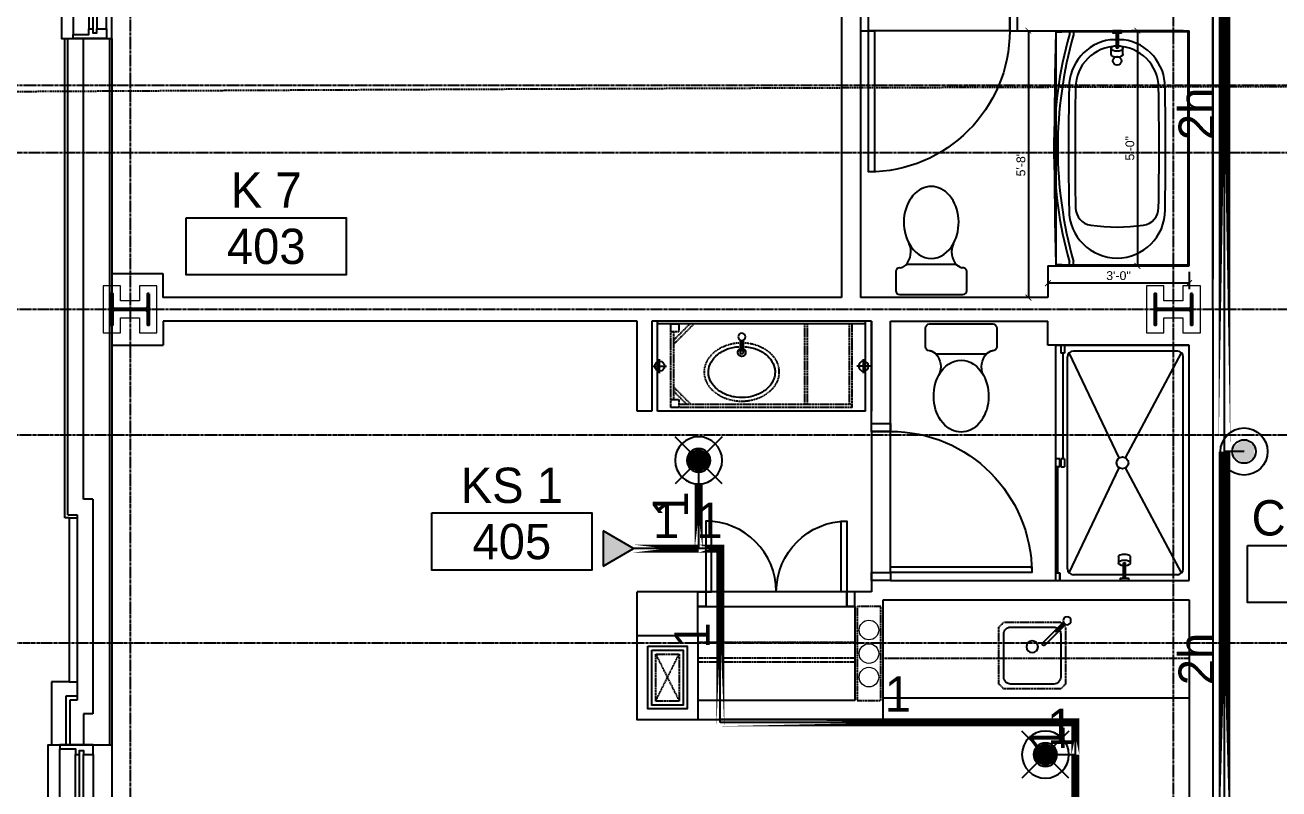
# Model space of a CAD drawing. Header units: inches. Extents: x -6955 to 13123, y -1334 to 3701.
# Drawn here: x 9520.3 to 9839.9, y 2010.3 to 2205 of the extents above; entities that cross this region are included whole.
import ezdxf
from ezdxf.enums import TextEntityAlignment as Align

# ---------------------------------------------------------------- set-up
doc = ezdxf.new("R2010")
doc.units = ezdxf.units.IN
doc.header["$MEASUREMENT"] = 0
for name, pattern in [('CENTER2', [1.125, 0.75, -0.125, 0.125, -0.125]), ('DASHDOT2', [0.5, 0.25, -0.125, 0, -0.125]), ('HIDDEN2', [0.1875, 0.125, -0.0625])]:
    doc.linetypes.add(name, pattern=pattern)
for name, color, linetype, lineweight in [('A-Detl-Hatch', 1, 'Continuous', 18), ('A-Detl-Wide', 2, 'Continuous', 35), ('S-Detl-Hatch', 1, 'Continuous', 18)]:
    doc.layers.add(name, color=color, linetype=linetype, lineweight=lineweight)
for name, color, linetype in [('A-Door', 7, 'Continuous'), ('A-Door-Head', 8, 'Continuous'), ('A-Flor-Case', 6, 'Continuous'), ('A-Flor-Case-Hidden', 8, 'HIDDEN2'), ('A-Flor-Outline', 4, 'Continuous'), ('A-Flor-Ovhd', 1, 'HIDDEN2'), ('A-Flor-Pfix', 7, 'Continuous'), ('A-Flor-Soffit', 6, 'HIDDEN2'), ('A-Flor-Spcl', 5, 'Continuous'), ('A-Flor-Wall Mtd Fixture', 7, 'Continuous'), ('A-Glaz', 7, 'Continuous'), ('A-Glaz-Sill', 8, 'Continuous'), ('A-Grid(SmallScale)', 11, 'CENTER2'), ('A-HVAC', 6, 'HIDDEN2'), ('A-Tag-Rm(Scale)', 7, 'Continuous'), ('A-Wall-Full', 7, 'Continuous'), ('A-Wall-Hatch', 15, 'Continuous'), ('headdn', 7, 'Continuous'), ('PIPEBL', 4, 'Continuous'), ('pipemn', 6, 'Continuous'), ('PIPESPC', 7, 'Continuous'), ('TIDYPIPE', 7, 'Continuous')]:
    doc.layers.add(name, color=color, linetype=linetype)
doc.layers.add('G-Anno-Nplt', color=140, linetype='Continuous', lineweight=18, plot=False)
doc.layers.add('Zoning Envelope', color=7, linetype='DASHDOT2', true_color=0xaa0061)
doc.styles.add('G1DIM', font='arial.ttf')
doc.styles.add('PIPE', font='PIPE.SHX')
doc.dimstyles.new('Aec-Arch-I-96', dxfattribs={"dimscale": 96, "dimtxt": 0.09375, "dimasz": 0.0625, "dimexe": 0.0625, "dimexo": 0.0625, "dimgap": 0.03125, "dimtad": 1, "dimdec": 3, "dimzin": 3, "dimdsep": 46, "dimlunit": 4, "dimtxsty": 'G1DIM', "dimblk": 'ARCHTICK', "dimcen": 0.09375, "dimclrt": 2, "dimazin": 2, "dimtfac": 0.75, "dimtdec": 3, "dimtix": 1, "dimtmove": 2, "dimatfit": 2, "dimldrblk": 'OPEN90', "dimfxl": 0.0625, "dimtolj": 1, "dimtzin": 0, "dimarcsym": 0})

# ---------------------------------------------------------------- blocks, each defined once
blk = doc.blocks.new('EXTERIOR WINDOW 3')
at = {"layer": 'A-Glaz'}
for p, q in [((5693, -8445.75), (5693, -8419.25)), ((5694, -8445.75), (5694, -8419.25)), ((5695, -8474.25), (5695, -8419.25)), ((5693, -8474.25), (5693, -8447.75)), ((5694, -8474.25), (5694, -8447.75))]:
    blk.add_line(p, q, dxfattribs=at)
for points in [[(5693, -8419.25), (5690.5, -8419.25), (5690.5, -8416.75), (5699, -8416.75), (5699, -8417.75), (5695, -8417.75), (5695, -8419.25), (5694, -8419.25), (5694, -8418.25), (5693, -8418.25), (5693, -8419.25)], [(5693, -8474.25), (5690.5, -8474.25), (5690.5, -8476.75), (5699, -8476.75), (5699, -8475.75), (5695, -8475.75), (5695, -8474.25), (5694, -8474.25), (5694, -8475.25), (5693, -8475.25), (5693, -8474.25)]]:
    blk.add_lwpolyline(points, dxfattribs=at)
blk.add_lwpolyline([(5690.5, -8445.75), (5690.5, -8447.75), (5695, -8447.75), (5695, -8445.75)], close=True, dxfattribs=at)
at = {"layer": 'A-Glaz-Sill'}
for p, q in [((5689.12, -8416.75), (5689.12, -8476.75)), ((5690.5, -8419.25), (5690.5, -8474.25)), ((5699, -8475.75), (5699, -8417.75))]:
    blk.add_line(p, q, dxfattribs=at)
blk.add_lwpolyline([(5699, -8476.75), (5702, -8476.75), (5702, -8416.75), (5699, -8416.75)], dxfattribs=at)
blk = doc.blocks.new('EXTERIOR WINDOW')
at = {"layer": 'A-Glaz'}
for p, q in [((3829.83, -10349.67), (3856.33, -10349.67)), ((3858.33, -10349.67), (3884.83, -10349.67)), ((3829.83, -10350.67), (3856.33, -10350.67)), ((3829.83, -10351.67), (3884.83, -10351.67)), ((3858.33, -10350.67), (3884.83, -10350.67))]:
    blk.add_line(p, q, dxfattribs=at)
for points in [[(3829.83, -10349.67), (3829.83, -10347.17), (3827.33, -10347.17), (3827.33, -10355.67), (3828.33, -10355.67), (3828.33, -10351.67), (3829.83, -10351.67), (3829.83, -10350.67), (3828.83, -10350.67), (3828.83, -10349.67), (3829.83, -10349.67)], [(3884.83, -10349.67), (3884.83, -10347.17), (3887.33, -10347.17), (3887.33, -10355.67), (3886.33, -10355.67), (3886.33, -10351.67), (3884.83, -10351.67), (3884.83, -10350.67), (3885.83, -10350.67), (3885.83, -10349.67), (3884.83, -10349.67)]]:
    blk.add_lwpolyline(points, dxfattribs=at)
blk.add_lwpolyline([(3858.33, -10347.17), (3856.33, -10347.17), (3856.33, -10351.67), (3858.33, -10351.67)], close=True, dxfattribs=at)
at = {"layer": 'A-Glaz-Sill'}
for p, q in [((3887.33, -10342.42), (3827.33, -10342.42)), ((3884.83, -10347.17), (3829.83, -10347.17)), ((3828.33, -10355.67), (3886.33, -10355.67))]:
    blk.add_line(p, q, dxfattribs=at)
blk.add_lwpolyline([(3827.33, -10355.67), (3827.33, -10358.67), (3887.33, -10358.67), (3887.33, -10355.67)], dxfattribs=at)
blk = doc.blocks.new('4TH FLOOR CORE & SHELL')
at = {"layer": 'A-Wall-Full'}
for p, q in [((2319.87, -14478.88), (2319.87, -14356.75)), ((2319.87, -14356.75), (2331.87, -14356.75)), ((2331.87, -14356.75), (2331.87, -14536.75)), ((2321, -14478.88), (2319.87, -14478.88)), ((2321, -14478.88), (2321, -14520.75)), ((2316.5, -14520.75), (2316.5, -14536.75)), ((2321, -14520.75), (2316.5, -14520.75)), ((2316.5, -14536.75), (2331.87, -14536.75))]:
    blk.add_line(p, q, dxfattribs=at)
at = {"layer": 'A-Wall-Hatch'}
for p, q in [((2320.62, -14478.12), (2320.62, -14356.75)), ((2324.62, -14474.12), (2324.62, -14356.75)), ((2331.25, -14356.75), (2331.25, -14536.75)), ((2327, -14474.12), (2324.62, -14474.12)), ((2327, -14474.12), (2327, -14528.88)), ((2320.62, -14478.12), (2323, -14478.12)), ((2321, -14478.88), (2323, -14478.88)), ((2323, -14478.12), (2323, -14478.88)), ((2323, -14478.88), (2323, -14525.38)), ((2321, -14520.75), (2323.02, -14520.75)), ((2320.12, -14524.38), (2320.12, -14536.75)), ((2323, -14524.38), (2320.12, -14524.38)), ((2321.12, -14525.38), (2321.12, -14536.75)), ((2323, -14525.38), (2321.12, -14525.38)), ((2324.62, -14528.88), (2324.62, -14536.75)), ((2327, -14528.88), (2324.62, -14528.88))]:
    blk.add_line(p, q, dxfattribs=at)
at = {"rotation": 180}
blk.add_blockref('EXTERIOR WINDOW 3', (8021, -22773.5), dxfattribs=at)
at = {"xscale": -1, "rotation": 270}
blk.add_blockref('EXTERIOR WINDOW', (12674.3, -18424.08), dxfattribs=at)
blk = doc.blocks.new('*U18')
at = {"layer": 'A-Detl-Hatch'}
h = blk.add_hatch(dxfattribs=at)
h.set_pattern_fill('ANSI32', color=256, scale=6, style=0)
h.set_pattern_definition([(45, (0, -4.865), (-1.591, 1.591), []), (45, (1.0607, -4.865), (-1.591, 1.591), [])])
edge = h.paths.add_edge_path()
edge.add_line((3.98, -9.73), (3.98, -9.295))
edge.add_line((3.98, -9.295), (0.645, -9.295))
edge.add_arc((0.645, -8.795), 0.5, 180, 270, ccw=False)
edge.add_line((0.145, -8.795), (0.145, -0.935))
edge.add_arc((0.645, -0.935), 0.5, 90, 180, ccw=False)
edge.add_line((0.645, -0.435), (3.98, -0.435))
edge.add_line((3.98, -0.435), (3.98, 0))
edge.add_line((3.98, 0), (-3.98, 0))
edge.add_line((-3.98, 0), (-3.98, -0.435))
edge.add_line((-3.98, -0.435), (-0.645, -0.435))
edge.add_arc((-0.645, -0.935), 0.5, 0, 90, ccw=False)
edge.add_line((-0.145, -0.935), (-0.145, -8.795))
edge.add_arc((-0.645, -8.795), 0.5, -90, 0, ccw=False)
edge.add_line((-0.645, -9.295), (-3.98, -9.295))
edge.add_line((-3.98, -9.295), (-3.98, -9.73))
edge.add_line((-3.98, -9.73), (3.98, -9.73))
at = {"color": 0, "linetype": 'ByBlock'}
blk.add_lwpolyline([(3.98, -9.73), (3.98, -9.295), (0.645, -9.295, -0.4142136), (0.145, -8.795), (0.145, -0.935, -0.4142136), (0.645, -0.435), (3.98, -0.435), (3.98, 0), (-3.98, 0), (-3.98, -0.435), (-0.645, -0.435, -0.4142136), (-0.145, -0.935), (-0.145, -8.795, -0.4142136), (-0.645, -9.295), (-3.98, -9.295), (-3.98, -9.73)], format="xyb", close=True, dxfattribs=at)
blk = doc.blocks.new('W10X33')
at = {"layer": 'S-Detl-Hatch'}
blk.add_lwpolyline([(13773.78, -7310.28), (13773.78, -7305.84), (13769.95, -7305.84), (13769.95, -7300.98), (13773.78, -7300.98), (13773.78, -7296.55), (13761.82, -7296.55), (13761.82, -7300.98), (13765.66, -7300.98), (13765.66, -7305.84), (13761.82, -7305.84), (13761.82, -7310.28)], close=True, dxfattribs=at)
at = {"layer": 'A-Detl-Wide'}
blk.add_blockref('*U18', (13767.8, -7298.55), dxfattribs=at)
blk = doc.blocks.new('shower head')
for p, q in [((0.5, 0.25), (4.48, 0.25)), ((6.04, 1.5), (4.5, 1.5)), ((0.5, -0.25), (4.48, -0.25)), ((6.02, -1.5), (4.49, -1.5))]:
    blk.add_line(p, q)
blk.add_lwpolyline([(0, -1.12), (0.5, -1.12), (0.5, 1.12), (0, 1.12)], close=True)
at = {"extrusion": (0, 0, -1)}
for centre, start_param, end_param in [((4.5, 0), 4.878708, 10.826996), ((6.02, 0), 6.265998, 9.430839)]:
    blk.add_ellipse(centre, major_axis=(0, 1.5), ratio=0.483735, start_param=start_param, end_param=end_param, dxfattribs=at)
blk.add_open_spline([(4.48, 0.25), (4.49, 0.2), (4.49, 0.16), (4.49, 0.11), (4.5, 0.04), (4.5, -0.04), (4.49, -0.11), (4.49, -0.16), (4.49, -0.21), (4.48, -0.25)], degree=3, knots=[7.6339989, 7.6339989, 7.6339989, 7.6339989, 7.7552894, 7.7552894, 7.7552894, 7.9540134, 7.9540134, 7.9540134, 8.074038, 8.074038, 8.074038, 8.074038])
blk = doc.blocks.new('shower curtain rod')
for p, q in [((-59.75, 0), (-60, 0)), ((-59.75, -2.5), (-59.75, 0)), ((-0.25, 0), (0, 0)), ((-0.25, -2.5), (-0.25, 0)), ((-59.75, -2.5), (-60, -2.5)), ((-59.75, -0.75), (-58.86, -0.75)), ((-59.75, -1.75), (-59, -1.75)), ((-0.25, -0.75), (-1.14, -0.75)), ((-0.25, -1.75), (-1, -1.75)), ((-0.25, -2.5), (0, -2.5))]:
    blk.add_line(p, q)
for centre, radius, start, end in [((-30, 101.37), 107.12, 254.2934, 285.7066), ((-30, 101.34), 106.09, 254.2167, 285.7833)]:
    blk.add_arc(centre, radius, start, end)
blk = doc.blocks.new('tub plan')
for p, q in [((0.12, -32.25), (0.12, -0.31)), ((59.44, -0.12), (0.31, -0.12)), ((59.63, -32.25), (59.63, -0.31)), ((2.25, -16.5), (2.25, -20)), ((-0.07, -33.87), (59.81, -33.87)), ((0.19, -33.86), (0.19, -32.36)), ((59.56, -33.86), (59.56, -32.36))]:
    blk.add_line(p, q)
blk.add_circle((7.62, -18.25), 1.09)
for centre, radius, start, end in [((0.31, -0.31), 0.188, 90, 180), ((59.44, -0.31), 0.188, 0, 90), ((14.37, -18.25), 12.25, 90, 171.7868), ((30, -982.48), 976.6, 89.08325, 90.91675), ((45.62, -18.25), 12.25, 270, 90), ((14.5, -18.25), 10.59, 90, 180), ((29.77, -940.73), 933.2, 89.06218, 90.93782), ((45.05, -12.16), 4.5, 8.0478, 90), ((1.97, -18.25), 48, 351.9522, 8.0478), ((14.5, -18.25), 10.59, 180, 270), ((14.37, -18.25), 12.25, 188.2132, 270), ((45.05, -24.34), 4.5, 270, 351.9522), ((30, 945.98), 976.6, 269.08325, 270.91675), ((29.77, 904.23), 933.2, 269.06218, 270.93782), ((0.25, -32.25), 0.13, 180, 241.143), ((0.25, -33.69), 0.13, 246.6399, 270), ((29.87, 1136.13), 1170.38, 268.54955, 271.45045), ((59.5, -32.25), 0.13, 298.857, 0), ((59.81, -33.81), 0.06, 270, 0)]:
    blk.add_arc(centre, radius, start, end)
at = {"layer": 'A-Flor-Pfix'}
blk.add_blockref('shower head', (-0.07, -18.25), dxfattribs=at)
at = {"layer": 'A-Flor-Spcl'}
blk.add_blockref('shower curtain rod', (59.87, -28.62), dxfattribs=at)
blk = doc.blocks.new('Toiliet American Std Cadet Pro')
for p, q in [((0, 8.06), (0, -8.06)), ((5.84, 9.06), (1, 9.06)), ((6.84, 7.9), (6.84, 8.06)), ((7.53, 6.52), (7, 7.36)), ((7.69, -5.98), (7.69, 5.98)), ((1, -9.06), (5.84, -9.06)), ((6.84, -8.06), (6.84, -7.9)), ((7, -7.36), (7.53, -6.52))]:
    blk.add_line(p, q)
for centre, radius, start, end in [((1, 8.06), 1, 90, 180), ((5.84, 8.06), 1, 0, 90), ((7.84, 7.9), 1, 180, 212.4157), ((6.69, 5.98), 1, 0, 32.4157), ((10.89, 10.1), 4.91, 226.8784, 295.5831), ((10.89, -10.1), 4.91, 64.417, 133.1217), ((6.69, -5.98), 1, 327.5844, 0), ((1, -8.06), 1, 180, 270), ((5.84, -8.06), 1, 270, 0), ((7.84, -7.9), 1, 147.5844, 180)]:
    blk.add_arc(centre, radius, start, end)
for start_param, end_param in [(4.086017, 8.480354), (2.197169, 4.086017)]:
    blk.add_ellipse((18.39, 0), major_axis=(9.17, 0), ratio=0.762999, start_param=start_param, end_param=end_param)
blk = doc.blocks.new('sink1915rear')
for p, q in [((-0.37, -1.9), (-0.37, -5.29)), ((-0.12, -1.97), (-0.12, -4.54)), ((0.13, -1.97), (0.13, -4.54)), ((0.38, -1.9), (0.38, -5.29)), ((0.38, -5.29), (-0.37, -5.29)), ((0.13, -4.54), (-0.12, -4.54))]:
    blk.add_line(p, q)
blk.add_circle((0, -1.04), 0.938)
for start, end in [(112.0243, 67.9757), (138.5829, 221.4171), (264.1135, 275.8865), (318.587, 41.413)]:
    blk.add_arc((0, -5.04), 1, start, end)
blk.add_open_spline([(-0.75, -3.54), (-1.37, -3.58), (-1.99, -3.68), (-3.59, -4.07), (-4.53, -4.46), (-6.15, -5.47), (-6.84, -6.09), (-7.86, -7.44), (-8.21, -8.17), (-8.46, -9.28), (-8.5, -9.65), (-8.5, -10.01), (-8.5, -10.59), (-8.4, -11.17), (-7.93, -12.47), (-7.49, -13.18), (-6.28, -14.46), (-5.51, -15.02), (-3.75, -15.9), (-2.76, -16.21), (-0.69, -16.54), (0.38, -16.56), (2.47, -16.29), (3.47, -16), (5.27, -15.17), (6.07, -14.63), (7.34, -13.38), (7.81, -12.68), (8.41, -11.21), (8.54, -10.45), (8.44, -8.94), (8.22, -8.19), (7.42, -6.76), (6.85, -6.1), (5.41, -4.95), (4.55, -4.47), (2.7, -3.81), (1.74, -3.61), (0.75, -3.54)], degree=3, knots=[4.798605, 4.798605, 4.798605, 4.798605, 5.014176, 5.014176, 5.378501, 5.378501, 5.742827, 5.742827, 6.107152, 6.107152, 6.283185, 6.283185, 6.283185, 6.561131, 6.561131, 6.925457, 6.925457, 7.289782, 7.289782, 7.654107, 7.654107, 8.018433, 8.018433, 8.382758, 8.382758, 8.747084, 8.747084, 9.111409, 9.111409, 9.475734, 9.475734, 9.84006, 9.84006, 10.204385, 10.204385, 10.56871, 10.56871, 10.909356, 10.909356, 10.909356, 10.909356])
at = {"layer": 'A-Flor-Case-Hidden', "linetype": 'HIDDEN2', "ltscale": 0.25}
blk.add_ellipse((0, -10.01), major_axis=(-9.5, 0), ratio=0.789474, start_param=4.791408, end_param=10.916548, dxfattribs=at)
blk = doc.blocks.new('wall sconce')
for p, q in [((0, 0), (3.75, 0)), ((2, -1.75), (2, 1.75))]:
    blk.add_line(p, q)
blk.add_circle((2, 0), 1.25)
blk = doc.blocks.new('41in Std Vanity')
at = {"layer": 'A-Flor-Case'}
for p, q in [((23, 54.5), (0, 54.5)), ((0.75, 1.5), (0.75, 54.5)), ((23, 1.5), (23, 54.5)), ((23, 1.5), (0, 1.5))]:
    blk.add_line(p, q, dxfattribs=at)
at = {"layer": 'A-Flor-Case-Hidden'}
for p, q in [((22, 51.12), (0.75, 51.12)), ((4.83, 50.38), (0.75, 46.3)), ((5.89, 50.38), (0.75, 45.24)), ((20, 50.38), (2.75, 50.38)), ((16.86, 50.38), (21.25, 45.99)), ((17.92, 50.38), (21.25, 47.05)), ((21.25, 4.88), (21.25, 49.12)), ((22, 4.88), (22, 51.12)), ((21.25, 17), (0.75, 17)), ((21.25, 16.25), (0.75, 16.25)), ((21.25, 5.62), (0.75, 5.62)), ((22, 4.88), (0.75, 4.88))]:
    blk.add_line(p, q, dxfattribs=at)
for points in [[(0.75, 49.12), (2.75, 49.12), (2.75, 51.12), (0.75, 51.12)], [(20, 49.12), (22, 49.12), (22, 51.12), (20, 51.12)]]:
    blk.add_lwpolyline(points, close=True, dxfattribs=at)
at = {"layer": 'A-Wall-Full'}
for p, q in [((0, 0), (0, 56)), ((0, 56), (23, 56)), ((23, 0), (0, 0))]:
    blk.add_line(p, q, dxfattribs=at)
at = {"layer": 'A-Flor-Pfix', "rotation": 90}
blk.add_blockref('sink1915rear', (2.99, 33.06), dxfattribs=at)
at = {"layer": 'A-Flor-Wall Mtd Fixture', "xscale": -1, "rotation": 90}
blk.add_blockref('wall sconce', (11.5, 56), dxfattribs=at)
at = {"layer": 'A-Flor-Wall Mtd Fixture', "rotation": 90}
blk.add_blockref('wall sconce', (11.5, 0), dxfattribs=at)
blk = doc.blocks.new('36in door')
blk.add_lwpolyline([(-1.5, -36), (0, -36), (0, 0), (-1.5, 0)], close=True)
blk.add_arc((0, 0), 36, 180, 270)
blk = doc.blocks.new('_ArchTick')
at = {"color": 0, "linetype": 'ByBlock', "const_width": 0.15}
blk.add_lwpolyline([(-0.5, -0.5), (0.5, 0.5)], dxfattribs=at)
blk = doc.blocks.new('*D111')
at = {"layer": 'Defpoints', "color": 0, "transparency": 16777216}
for p in [(4.88, 128.67), (60.88, 129.13), (60.88, 129.13)]:
    blk.add_point(p, dxfattribs=at)
at = {"layer": 'G-Anno-Nplt', "color": 0, "lineweight": -2, "transparency": 16777216}
for p, q in [((4.88, 130.17), (4.88, 130.63)), ((4.88, 129.13), (60.88, 129.13))]:
    blk.add_line(p, q, dxfattribs=at)
at = {"layer": 'G-Anno-Nplt', "color": 0, "lineweight": -2, "transparency": 16777216, "xscale": 1.5, "yscale": 1.5, "zscale": 1.5, "rotation": 180}
blk.add_blockref('_ArchTick', (4.88, 129.13), dxfattribs=at)
at = {"layer": 'G-Anno-Nplt', "color": 0, "lineweight": -2, "transparency": 16777216, "xscale": 1.5, "yscale": 1.5, "zscale": 1.5}
blk.add_blockref('_ArchTick', (60.88, 129.13), dxfattribs=at)
at = {"layer": 'G-Anno-Nplt', "transparency": 16777216, "insert": (32.88, 131.03), "char_height": 2.25, "attachment_point": 5, "style": 'G1DIM'}
blk.add_mtext('\\A1;4\'-8"', dxfattribs=at)
blk = doc.blocks.new('_Open90')
at = {"color": 0, "linetype": 'ByBlock', "lineweight": -2}
for p, q in [((0, 0), (-1, 0)), ((-0.5, 0.5), (0, 0)), ((0, 0), (-0.5, -0.5))]:
    blk.add_line(p, q, dxfattribs=at)
blk = doc.blocks.new('*D112')
at = {"layer": 'Defpoints', "color": 0, "transparency": 16777216}
for p in [(0, 112.88), (0, 72.88), (10.78, 72.88)]:
    blk.add_point(p, dxfattribs=at)
at = {"layer": 'G-Anno-Nplt', "color": 0, "lineweight": -2, "transparency": 16777216}
for p, q in [((1.5, 112.88), (12.28, 112.88)), ((10.78, 112.88), (10.78, 72.88)), ((1.5, 72.88), (12.28, 72.88))]:
    blk.add_line(p, q, dxfattribs=at)
at = {"layer": 'G-Anno-Nplt', "color": 0, "lineweight": -2, "transparency": 16777216, "xscale": 1.5, "yscale": 1.5, "zscale": 1.5}
for p, rotation in [((10.78, 112.88), 90), ((10.78, 72.88), 270)]:
    blk.add_blockref('_ArchTick', p, dxfattribs=dict(at, rotation=rotation))
at = {"layer": 'G-Anno-Nplt', "transparency": 16777216, "insert": (8.88, 92.88), "char_height": 2.25, "attachment_point": 5, "rotation": 90, "style": 'G1DIM'}
blk.add_mtext('\\A1;3\'-4"', dxfattribs=at)
blk = doc.blocks.new('*D113')
at = {"layer": 'Defpoints', "color": 0, "transparency": 16777216}
for p in [(47.64, 68), (47.64, 0), (47.64, 0)]:
    blk.add_point(p, dxfattribs=at)
at = {"layer": 'G-Anno-Nplt', "color": 0, "lineweight": -2, "transparency": 16777216}
blk.add_line((47.64, 68), (47.64, 0), dxfattribs=at)
at = {"layer": 'G-Anno-Nplt', "color": 0, "lineweight": -2, "transparency": 16777216, "xscale": 1.5, "yscale": 1.5, "zscale": 1.5}
for p, rotation in [((47.64, 68), 90), ((47.64, 0), 270)]:
    blk.add_blockref('_ArchTick', p, dxfattribs=dict(at, rotation=rotation))
at = {"layer": 'G-Anno-Nplt', "transparency": 16777216, "insert": (45.74, 34), "char_height": 2.25, "attachment_point": 5, "rotation": 90, "style": 'G1DIM'}
blk.add_mtext('\\A1;5\'-8"', dxfattribs=at)
blk = doc.blocks.new('*D114')
at = {"layer": 'Defpoints', "color": 0, "transparency": 16777216}
for p in [(52.62, 7.98), (88.62, 8.06), (52.62, 3.66)]:
    blk.add_point(p, dxfattribs=at)
at = {"layer": 'G-Anno-Nplt', "color": 0, "lineweight": -2, "transparency": 16777216}
for p, q in [((52.62, 6.48), (52.62, 2.16)), ((88.62, 6.56), (88.62, 2.16)), ((88.62, 3.66), (52.62, 3.66))]:
    blk.add_line(p, q, dxfattribs=at)
at = {"layer": 'G-Anno-Nplt', "color": 0, "lineweight": -2, "transparency": 16777216, "xscale": 1.5, "yscale": 1.5, "zscale": 1.5, "rotation": 180}
blk.add_blockref('_ArchTick', (52.62, 3.66), dxfattribs=at)
at = {"layer": 'G-Anno-Nplt', "color": 0, "lineweight": -2, "transparency": 16777216, "xscale": 1.5, "yscale": 1.5, "zscale": 1.5}
blk.add_blockref('_ArchTick', (88.62, 3.66), dxfattribs=at)
at = {"layer": 'G-Anno-Nplt', "transparency": 16777216, "insert": (70.62, 5.56), "char_height": 2.25, "attachment_point": 5, "style": 'G1DIM'}
blk.add_mtext('\\A1;3\'-0"', dxfattribs=at)
blk = doc.blocks.new('*D115')
at = {"layer": 'Defpoints', "color": 0, "transparency": 16777216}
for p in [(88.62, 68), (75.42, 8.06), (88.62, 8.06)]:
    blk.add_point(p, dxfattribs=at)
at = {"layer": 'G-Anno-Nplt', "color": 0, "lineweight": -2, "transparency": 16777216}
for p, q in [((87.12, 68), (73.92, 68)), ((75.42, 68), (75.42, 8.06)), ((87.12, 8.06), (73.92, 8.06))]:
    blk.add_line(p, q, dxfattribs=at)
at = {"layer": 'G-Anno-Nplt', "color": 0, "lineweight": -2, "transparency": 16777216, "xscale": 1.5, "yscale": 1.5, "zscale": 1.5}
for p, rotation in [((75.42, 68), 90), ((75.42, 8.06), 270)]:
    blk.add_blockref('_ArchTick', p, dxfattribs=dict(at, rotation=rotation))
at = {"layer": 'G-Anno-Nplt', "transparency": 16777216, "insert": (73.52, 38.03), "char_height": 2.25, "attachment_point": 5, "rotation": 90, "style": 'G1DIM'}
blk.add_mtext('\\A1;5\'-0"', dxfattribs=at)
blk = doc.blocks.new('Rm Tag')
blk.add_lwpolyline([(-0.2124, 0.0759), (0.2124, 0.0759), (0.2124, -0.0759), (-0.2124, -0.0759)], close=True)
for p in [(0, 0.2858), (0, 0.1493), (0, 0)]:
    blk.add_attdef('XXX', text='', height=0.0938).set_placement(p, align=Align.MIDDLE_CENTER)
blk = doc.blocks.new('shower door')
at = {"layer": 'A-Flor-Case'}
for p, q in [((-31, -1), (-31, 0)), ((-29, 0), (-31, 0)), ((-29, -1), (-29, 0)), ((0, 0), (-2, 0)), ((-2, 0), (-2, -1)), ((-59.99, -1.26), (-57.99, -1.26)), ((-59.99, -2.26), (-57.99, -2.26)), ((-57.99, -2.26), (-57.99, -1.26)), ((-57.99, -1.76), (-31, -1.76)), ((-29, -1), (-31, -1)), ((-31, -1.26), (-29, -1.26)), ((-31, -2.26), (-31, -1.26)), ((-31, -2.26), (-29, -2.26)), ((-2, -0.5), (-29, -0.5)), ((-29, -1.26), (-29, -2.26)), ((0, -1), (-2, -1)), ((-2, -1), (0, -1))]:
    blk.add_line(p, q, dxfattribs=at)
blk = doc.blocks.new('30x34 shower')
at = {"layer": 'A-Flor-Pfix'}
for p, q in [((0, -34), (0, 0)), ((60, 0), (0, 0)), ((60, -34), (60, 0)), ((1.5, -3), (1.5, -29.5)), ((28.75, -16.18), (1.94, -1.94)), ((57, -1.5), (3, -1.5)), ((58.06, -1.94), (31.25, -16.18)), ((58.5, -3), (58.5, -29.5)), ((28.75, -17.82), (1.94, -30.56)), ((58.06, -30.56), (31.25, -17.82)), ((57, -31), (3, -31)), ((60, -34), (0, -34))]:
    blk.add_line(p, q, dxfattribs=at)
blk.add_circle((30, -17), 1.5, dxfattribs=at)
for centre, start, end in [((3, -3), 90, 180), ((57, -3), 0, 90), ((3, -29.5), 180, 270), ((57, -29.5), 270, 0)]:
    blk.add_arc(centre, 1.5, start, end, dxfattribs=at)
at = {"xscale": -1, "rotation": 179.9999999999999}
blk.add_blockref('shower door', (60, -34), dxfattribs=at)
at = {"layer": 'A-Flor-Pfix', "rotation": 180.0000000001253}
blk.add_blockref('shower head', (60, -16.5), dxfattribs=at)
blk = doc.blocks.new('Plumbing Chase')
at = {"layer": 'A-Flor-Outline', "linetype": 'HIDDEN2', "ltscale": 0.5}
blk.add_lwpolyline([(0.625, 0), (6.625, 0), (6.625, 24), (0.625, 24)], close=True, dxfattribs=at)
at = {"layer": 'G-Anno-Nplt'}
for centre in [(3.625, 18), (3.625, 12), (3.625, 6)]:
    blk.add_circle(centre, 2.5, dxfattribs=at)
blk = doc.blocks.new('18in door')
blk.add_lwpolyline([(0, 0), (1.5, 0), (1.5, 18), (0, 18)], close=True)
blk.add_arc((0, 0), 18, 0, 90)
blk = doc.blocks.new('Single 12x6 HVAC Shaft')
at = {"layer": 'A-Flor-Outline'}
blk.add_lwpolyline([(3.75, 17.75), (11.75, 17.75), (11.75, 3.75), (3.75, 3.75)], close=True, dxfattribs=at)
at = {"layer": 'A-HVAC'}
for p, q in [((4.75, 16.75), (10.75, 4.75)), ((4.75, 4.75), (10.75, 16.75))]:
    blk.add_line(p, q, dxfattribs=at)
blk.add_lwpolyline([(4.75, 16.75), (10.75, 16.75), (10.75, 4.75), (4.75, 4.75)], close=True, dxfattribs=at)
at = {"layer": 'A-Wall-Full'}
for points in [[(0, 21.5), (15.5, 21.5), (15.5, 0), (0, 0)], [(2.75, 18.75), (12.75, 18.75), (12.75, 2.75), (2.75, 2.75)]]:
    blk.add_lwpolyline(points, close=True, dxfattribs=at)
blk = doc.blocks.new('kitchen faucet')
for p, q in [((0.93, 0.38), (8.38, 0.38)), ((1, 0.12), (4, 0.12)), ((4, -0.12), (4, 0.12)), ((0.93, -0.38), (8.38, -0.38)), ((1, -0.12), (4, -0.12))]:
    blk.add_line(p, q)
blk.add_circle((0, 0), 1)
blk.add_arc((8.38, 0), 0.375, 270, 90)
blk = doc.blocks.new('kitchen sink')
blk.add_lwpolyline([(-14.94, -6.97, 0.143329), (-14, -7.25), (-3, -7.25, 0.414214), (-1.25, -5.5), (-1.25, 5.5, 0.414214), (-3, 7.25), (-14, 7.25, 0.414214), (-15.75, 5.5), (-15.75, -5.5, 0.143329), (-15.47, -6.44, 0.143329)], format="xyb")
blk.add_circle((-10.75, 0), 1.5)
at = {"layer": 'A-Flor-Case-Hidden'}
for p, q in [((-15.75, 8.5), (-17, 7.25)), ((-1.25, 8.5), (0, 7.25)), ((-16.64, -7.61), (-17, -7.25)), ((-15.75, -8.5), (-16.11, -8.14)), ((-1.25, -8.5), (0, -7.25))]:
    blk.add_line(p, q, dxfattribs=at)
for points in [[(-17, 7.25), (-17, -7.25)], [(-1.25, 8.5), (-15.75, 8.5)], [(0, -7.25), (0, 7.25)], [(-15.75, -8.5), (-1.25, -8.5)]]:
    blk.add_lwpolyline(points, dxfattribs=at)
at = {"rotation": 45.00000000000001}
blk.add_blockref('kitchen faucet', (-17.38, -8.88), dxfattribs=at)
blk = doc.blocks.new('side2')
for p, q in [((0, 0), (7.79, 4.5)), ((7.79, 4.5), (7.79, -4.5)), ((7.79, -4.5), (0, 0))]:
    blk.add_line(p, q)
blk.add_solid([(7.79, -4.5), (0, 0), (7.79, 4.5)])
blk = doc.blocks.new('dpend2')
for p, q in [((-6, -6), (6, 6)), ((6, -6), (-6, 6))]:
    blk.add_line(p, q)
for radius in [6, 3]:
    blk.add_circle((0, 0), radius)
for points in [[(0, 0), (-3, 0), (-2.08, 2.07)], [(0, 0), (-3, 0), (-2.08, -2.07)], [(0, 0), (0, 3), (-2.12, 2.14)], [(0, 0), (0, -3), (-2.12, -2.14)], [(0, 0), (0, 3), (2.12, 2.14)], [(0, 0), (3, 0), (2.08, 2.07)], [(0, 0), (3, 0), (2.08, -2.07)], [(0, 0), (0, -3), (2.12, -2.14)]]:
    blk.add_solid(points)
blk = doc.blocks.new('dpend1')
for radius in [6, 3]:
    blk.add_circle((0, 0), radius)
for points in [[(0.01, 2.97), (-2.53, -1.59), (-2.62, 1.36)], [(0.01, 2.97), (-2.49, -1.59), (2.52, -1.59)], [(2.52, -1.59), (0.01, 2.97), (2.6, 1.47)], [(2.52, -1.59), (-2.53, -1.59), (0.01, -2.98)]]:
    blk.add_solid(points)
blk = doc.blocks.new('PIPESPC')
at = {"layer": 'PIPESPC', "style": 'PIPE', "width": 0.9}
blk.add_attdef('SIZE', text='', height=9, dxfattribs=at).set_placement((0, 4.02), align=Align.CENTER)
at = {"layer": 'PIPESPC', "style": 'PIPE', "flags": 1}
blk.add_attdef('SCHED', (25.3, 3.89), '', height=9, dxfattribs=at)
blk = doc.blocks.new('Suite Vanity and Bath 1')
at = {"layer": 'A-Door'}
for points in [[(6.875, 72.875), (4.875, 72.875), (4.875, 68), (6.875, 68)], [(44.875, 72.875), (42.875, 72.875), (42.875, 68), (44.875, 68)]]:
    blk.add_lwpolyline(points, close=True, dxfattribs=at)
at = {"layer": 'A-Door-Head'}
blk.add_lwpolyline([(6.875, 72.875), (42.875, 72.875), (42.875, 68), (6.875, 68)], close=True, dxfattribs=at)
at = {"layer": 'A-Flor-Soffit'}
blk.add_line((0, 72.875), (0, 112.875), dxfattribs=at)
at = {"layer": 'A-Wall-Full'}
for p, q in [((0, 112.875), (0, 135.875)), ((4.875, 135.875), (60.875, 135.875)), ((4.875, 112.875), (4.875, 135.875)), ((60.875, 110.875), (60.875, 135.875)), ((0, 112.875), (4.875, 112.875)), ((0, 72.875), (0, 0)), ((0, 72.875), (6.875, 72.875)), ((6.875, 68), (6.875, 72.875)), ((42.875, 68), (42.875, 72.875)), ((42.875, 72.875), (60.875, 72.875)), ((4.875, 68), (4.875, 0)), ((4.875, 68), (6.875, 68)), ((42.875, 68), (88.625, 68)), ((88.625, 8.06), (88.625, 68)), ((52.625, 8.06), (52.625, 0)), ((52.625, 8.06), (88.625, 8.06)), ((52.625, 0), (4.875, 0))]:
    blk.add_line(p, q, dxfattribs=at)
at = {"extrusion": (0, 0, -1), "zscale": -1, "rotation": 270}
blk.add_blockref('41in Std Vanity', (-60.875, 135.875), dxfattribs=at)
at = {"layer": 'A-Door', "extrusion": (0, 0, -1), "zscale": -1}
blk.add_blockref('36in door', (-6.875, 68), dxfattribs=at)
at = {"layer": 'A-Flor-Pfix', "extrusion": (0, 0, -1), "xscale": -1, "zscale": -1, "rotation": 90}
blk.add_blockref('tub plan', (-88.4982, 67.9332), dxfattribs=at)
at = {"layer": 'A-Flor-Pfix', "rotation": 90.00004864950782}
blk.add_blockref('Toiliet American Std Cadet Pro', (22.875, 0.75), dxfattribs=at)
at = {"layer": 'G-Anno-Nplt'}
for base, p1, p2, picture, middle in [((60.875, 129.1324), (4.875, 128.6673), (60.875, 129.1324), '*D111', (32.875, 131.0311)), ((52.625, 3.6648), (88.625, 8.06), (52.625, 7.9826), '*D114', (70.625, 5.5644))]:
    dim = blk.add_linear_dim(base=base, p1=p1, p2=p2, dimstyle='Aec-Arch-I-96', override={"dimscale": 24, "dimsah": 1, "dimclrt": 256}, dxfattribs=at)
    dim.commit()
    dim.dimension.update_dxf_attribs({"geometry": picture, "text_midpoint": middle})
for base, p1, p2, picture, middle in [((10.7773, 72.875), (0, 112.875), (0, 72.875), '*D112', (8.8777, 92.875)), ((47.6409, 0), (47.6409, 68), (47.6409, 0), '*D113', (45.7422, 34)), ((75.4218, 8.06), (88.625, 68), (88.625, 8.06), '*D115', (73.523, 38.03))]:
    dim = blk.add_linear_dim(base=base, p1=p1, p2=p2, angle=90, dimstyle='Aec-Arch-I-96', override={"dimscale": 24, "dimsah": 1, "dimclrt": 256}, dxfattribs=at)
    dim.commit()
    dim.dimension.update_dxf_attribs({"geometry": picture, "text_midpoint": middle})

msp = doc.modelspace()

# ---------------------------------------------------------------- linework, layer by layer
at = {"layer": 'A-Door'}
for points in [[(9736.0336, 2101.4507), (9736.0336, 2103.4507), (9740.9086, 2103.4507), (9740.9086, 2101.4507)], [(9736.0336, 2063.4507), (9736.0336, 2065.4507), (9740.9086, 2065.4507), (9740.9086, 2063.4507)], [(9693.795, 2060.5773), (9693.795, 2056.8273), (9691.795, 2056.8273), (9691.795, 2060.5773)], [(9729.795, 2060.5773), (9729.795, 2056.8273), (9731.795, 2056.8273), (9731.795, 2060.5773)]]:
    msp.add_lwpolyline(points, close=True, dxfattribs=at)
at = {"layer": 'A-Door-Head'}
for points in [[(9736.0336, 2101.4507), (9736.0336, 2065.4507), (9740.9086, 2065.4507), (9740.9086, 2101.4507)], [(9693.795, 2060.5773), (9693.795, 2056.8273), (9729.795, 2056.8273), (9729.795, 2060.5773)]]:
    msp.add_lwpolyline(points, close=True, dxfattribs=at)
at = {"layer": 'A-Flor-Case'}
msp.add_line((9739.0336, 2033.5573), (9817.0336, 2033.5573), dxfattribs=at)
at = {"layer": 'A-Flor-Ovhd'}
for p, q in [((9731.6586, 2047.6223), (9691.7836, 2047.6223)), ((9731.6586, 2043.6223), (9691.7836, 2043.6223)), ((9731.6586, 2042.6223), (9691.7836, 2042.6223)), ((9817.0336, 2043.5573), (9739.2836, 2043.5573))]:
    msp.add_line(p, q, dxfattribs=at)
at = {"layer": 'A-Grid(SmallScale)'}
for p, q in [((9547.0336, 3132.3201), (9547.0336, 1223.6428)), ((9813.0355, 1223.6428), (9813.0355, 3132.3201)), ((13123.0336, 2189.5773), (9315.0336, 2189.5773)), ((9333.2568, 2172.5773), (13123.0336, 2172.5773)), ((9329.9186, 2132.5773), (13123.0336, 2132.5773)), ((9329.9186, 2100.5773), (13123.0336, 2100.5773)), ((9315.0336, 2047.5773), (13123.0336, 2047.5773))]:
    msp.add_line(p, q, dxfattribs=at)
at = {"layer": 'A-Wall-Full'}
for p, q in [((9823.0364, 2132.5773), (9823.0364, 2370.4523)), ((9823.0364, 2370.4523), (9823.0364, 2140.2808)), ((9542.4095, 2141.6823), (9555.3995, 2141.6823)), ((9555.3995, 2141.6823), (9555.3995, 2135.5773)), ((9728.4114, 2135.5773), (9555.3995, 2135.5773)), ((9823.0336, 2132.5773), (9823.0336, 1959.6823)), ((9676.2836, 2129.5773), (9555.4936, 2129.5773)), ((9555.4936, 2129.5773), (9555.4936, 2123.4598)), ((9676.2836, 2106.5773), (9676.2836, 2129.5773)), ((9680.0336, 2129.5773), (9680.0336, 2106.5773)), ((9736.0336, 2101.4323), (9736.0336, 2129.5773)), ((9736.0336, 2129.5773), (9736.0336, 2106.5773)), ((9740.9086, 2129.5773), (9781.0336, 2129.5773)), ((9740.9086, 2129.5773), (9781.0336, 2129.5773)), ((9740.9086, 2101.4323), (9740.9086, 2129.5773)), ((9781.0336, 2123.4323), (9781.0336, 2129.5773)), ((9542.4086, 2123.4598), (9555.4936, 2123.4598)), ((9817.0336, 2123.4323), (9781.0336, 2123.4323)), ((9817.0336, 2063.4323), (9817.0336, 2119.9323)), ((9680.0336, 2106.5773), (9676.2836, 2106.5773)), ((9736.0336, 2101.4323), (9740.9086, 2101.4323)), ((9736.0336, 2065.4323), (9736.0336, 2060.5773)), ((9740.9086, 2065.4323), (9736.0336, 2065.4323)), ((9740.9086, 2065.4323), (9740.9086, 2063.4323)), ((9740.9086, 2065.4323), (9740.9086, 2063.4323)), ((9740.9086, 2063.4323), (9817.0336, 2063.4323)), ((9693.7836, 2060.5773), (9676.2836, 2060.5773)), ((9676.2836, 2027.9523), (9676.2836, 2060.5773)), ((9693.7836, 2060.5773), (9693.7836, 2056.8273)), ((9736.0336, 2060.5773), (9729.7836, 2060.5773)), ((9729.7836, 2060.5773), (9729.7836, 2056.8273)), ((9739.0336, 2058.5573), (9817.0336, 2058.5573)), ((9739.0336, 2033.3073), (9739.0336, 2058.5573)), ((9817.0336, 2058.5573), (9817.0336, 1968.5573)), ((9691.7836, 2049.4523), (9691.7836, 2056.8273)), ((9691.7836, 2056.8273), (9693.7836, 2056.8273)), ((9731.7836, 2056.8273), (9729.7836, 2056.8273)), ((9731.7836, 2056.8273), (9731.7836, 2032.8273)), ((9739.0336, 2027.9523), (9739.0336, 2056.7023)), ((9731.7836, 2032.8273), (9691.7836, 2032.8273)), ((9739.0336, 2027.9523), (9676.2836, 2027.9523))]:
    msp.add_line(p, q, dxfattribs=at)
at = {"layer": 'PIPEBL'}
for p, q in [((9691.9875, 2094.0673), (9691.9875, 2071.5773)), ((9831.0336, 2096.3201), (9826.0364, 2096.3201)), ((9691.9875, 2071.5773), (9675.3986, 2071.5773)), ((9697.5128, 2071.5773), (9691.9875, 2071.5773)), ((9697.5128, 2027.2862), (9697.5128, 2071.5773)), ((9788.0355, 2027.2862), (9697.5128, 2027.2862)), ((9788.0355, 2019.0673), (9788.0355, 2027.2862)), ((9780.3986, 2019.0673), (9788.0355, 2019.0673)), ((9788.0355, 1990.5773), (9788.0355, 2019.0673))]:
    msp.add_line(p, q, dxfattribs=at)
at = {"layer": 'pipemn'}
for p, q in [((9826.0364, 2096.3201), (9826.0364, 2268.4523)), ((9826.0364, 1990.5773), (9826.0364, 2096.3201))]:
    msp.add_line(p, q, dxfattribs=at)
at = {"layer": 'TIDYPIPE', "color": 7}
for points, const_width in [([(9826.0364, 2096.3201), (9826.0364, 2268.4523)], 3), ([(9826.0364, 1990.5773), (9826.0364, 2096.3201)], 3), ([(9691.9875, 2071.5773), (9691.9875, 2088.0673)], 2), ([(9675.3986, 2071.5773), (9691.9875, 2071.5773)], 2), ([(9691.9875, 2071.5773), (9698.5128, 2071.5773)], 2), ([(9697.5128, 2026.2862), (9697.5128, 2072.5773)], 2), ([(9696.5128, 2027.2862), (9789.0355, 2027.2862)], 2), ([(9788.0355, 2019.0673), (9788.0355, 2028.2862)], 2), ([(9788.0355, 1990.5773), (9788.0355, 2019.0673)], 2)]:
    msp.add_lwpolyline(points, close=True, dxfattribs=dict(at, const_width=const_width))
at = {"layer": 'Zoning Envelope'}
msp.add_lwpolyline([(13123.0336, 2189.5773), (10055.0336, 2189.5773, 0.00042607), (9921.6827, 2189.4637, 0.00155071), (9315.0336, 2186.6574, 0.00125497)], format="xyb", dxfattribs=at)

# ---------------------------------------------------------------- block references
for name, p in [('4TH FLOOR CORE & SHELL', (7210.5342, 16558.3273)), ('Suite Vanity and Bath 1', (9728.4114, 2135.5773)), ('Plumbing Chase', (9731.7836, 2032.8273)), ('Single 12x6 HVAC Shaft', (9676.2836, 2027.9523))]:
    msp.add_blockref(name, p)
at = {"rotation": 90}
for p in [(2243.6208, -11635.2235), (2509.6227, -11635.2235)]:
    msp.add_blockref('W10X33', p, dxfattribs=at)
at = {"xscale": -1, "rotation": 90}
msp.add_blockref('41in Std Vanity', (9736.0336, 2129.5773), dxfattribs=at)
at = {"layer": 'A-Door', "xscale": -1, "rotation": 90}
msp.add_blockref('36in door', (9740.9086, 2065.4507), dxfattribs=at)
at = {"layer": 'A-Door'}
msp.add_blockref('18in door', (9693.795, 2060.5773), dxfattribs=at)
at = {"layer": 'A-Door', "xscale": -1}
msp.add_blockref('18in door', (9729.795, 2060.5773), dxfattribs=at)
at = {"layer": 'A-Flor-Pfix', "xscale": -1, "rotation": 90}
msp.add_blockref('Toiliet American Std Cadet Pro', (9758.9086, 2128.8273), dxfattribs=at)
at = {"layer": 'A-Flor-Pfix', "extrusion": (0, 0, -1), "xscale": -1, "zscale": -1, "rotation": 90}
msp.add_blockref('30x34 shower', (-9817.0336, 2123.4323), dxfattribs=at)
at = {"layer": 'A-Flor-Pfix', "extrusion": (0, 0, -1), "zscale": -1, "rotation": 270}
msp.add_blockref('kitchen sink', (-9777.0336, 2035.8073), dxfattribs=at)
at = {"layer": 'A-Tag-Rm(Scale)'}
ref = msp.add_blockref('Rm Tag', (9581.748, 2148.6143), dxfattribs=dict(at, xscale=96, yscale=96, zscale=96))
ref.add_attrib('XXX', 'K 7', dxfattribs={"layer": '0', "height": 9}).set_placement((9581.748, 2162.9452), align=Align.MIDDLE_CENTER)
ref.add_attrib('XXX', '403', dxfattribs={"layer": '0', "height": 9}).set_placement((9581.748, 2148.6143), align=Align.MIDDLE_CENTER)
ref = msp.add_blockref('Rm Tag', (9644.3651, 2073.379), dxfattribs=dict(at, xscale=96, yscale=96, zscale=96))
ref.add_attrib('XXX', 'KS 1', dxfattribs={"layer": '0', "height": 9}).set_placement((9644.3651, 2087.71), align=Align.MIDDLE_CENTER)
ref.add_attrib('XXX', '405', dxfattribs={"layer": '0', "height": 9}).set_placement((9644.3651, 2073.379), align=Align.MIDDLE_CENTER)
ref = msp.add_blockref('Rm Tag', (9852.3449, 2065.0879), dxfattribs=dict(at, xscale=96, yscale=96, zscale=96))
ref.add_attrib('XXX', 'CORR.', dxfattribs={"layer": '0', "height": 9}).set_placement((9852.3449, 2079.4189), align=Align.MIDDLE_CENTER)
ref.add_attrib('XXX', '447', dxfattribs={"layer": '0', "height": 9}).set_placement((9852.3449, 2065.0879), align=Align.MIDDLE_CENTER)
at = {"layer": 'headdn'}
msp.add_blockref('dpend1', (9831.0336, 2096.3201), dxfattribs=at)
at = {"layer": 'headdn', "extrusion": (0, 0, -1), "zscale": -1, "rotation": 270}
for p in [(-9691.9875, 2094.0673), (-9780.3986, 2019.0673)]:
    msp.add_blockref('dpend2', p, dxfattribs=at)
at = {"layer": 'headdn', "extrusion": (0, 0, -1), "zscale": -1}
msp.add_blockref('side2', (-9675.3986, 2071.5773), dxfattribs=at)
at = {"layer": 'PIPESPC'}
ref = msp.add_blockref('PIPESPC', (9826.0364, 2182.3862), dxfattribs=dict(at, rotation=90))
ref.add_attrib('SIZE', '2h', dxfattribs={"color": 0, "height": 9, "rotation": 90, "style": 'PIPE'}).set_placement((9826.0364, 2182.3862), align=Align.BOTTOM_CENTER)
ref = msp.add_blockref('PIPESPC', (9691.9875, 2082.8223), dxfattribs=dict(at, rotation=90))
ref.add_attrib('SIZE', '1', dxfattribs={"color": 0, "height": 9, "rotation": 90, "style": 'PIPE'}).set_placement((9691.9875, 2082.8223), align=Align.BOTTOM_CENTER)
ref = msp.add_blockref('PIPESPC', (9683.6931, 2071.5773), dxfattribs=at)
ref.add_attrib('SIZE', '1', dxfattribs={"color": 0, "height": 9, "style": 'PIPE'}).set_placement((9683.6931, 2071.5773), align=Align.BOTTOM_CENTER)
ref = msp.add_blockref('PIPESPC', (9694.7502, 2071.5773), dxfattribs=at)
ref.add_attrib('SIZE', '1', dxfattribs={"color": 0, "height": 9, "style": 'PIPE'}).set_placement((9694.7502, 2071.5773), align=Align.BOTTOM_CENTER)
ref = msp.add_blockref('PIPESPC', (9697.5128, 2049.4318), dxfattribs=dict(at, rotation=90))
ref.add_attrib('SIZE', '1', dxfattribs={"color": 0, "height": 9, "rotation": 90, "style": 'PIPE'}).set_placement((9697.5128, 2049.4318), align=Align.BOTTOM_CENTER)
ref = msp.add_blockref('PIPESPC', (9826.0364, 2043.4487), dxfattribs=dict(at, rotation=90.000000000001))
ref.add_attrib('SIZE', '2h', dxfattribs={"color": 0, "height": 9, "rotation": 90, "style": 'PIPE'}).set_placement((9826.0364, 2043.4487), align=Align.BOTTOM_CENTER)
ref = msp.add_blockref('PIPESPC', (9742.7741, 2027.2862), dxfattribs=at)
ref.add_attrib('SIZE', '1', dxfattribs={"color": 0, "height": 9, "style": 'PIPE'}).set_placement((9742.7741, 2027.2862), align=Align.BOTTOM_CENTER)
ref = msp.add_blockref('PIPESPC', (9784.217, 2019.0673), dxfattribs=at)
ref.add_attrib('SIZE', '1', dxfattribs={"color": 0, "height": 9, "style": 'PIPE'}).set_placement((9784.217, 2019.0673), align=Align.BOTTOM_CENTER)
ref = msp.add_blockref('PIPESPC', (9788.0355, 2023.1768), dxfattribs=dict(at, rotation=90))
ref.add_attrib('SIZE', '1', dxfattribs={"color": 0, "height": 9, "rotation": 90, "style": 'PIPE'}).set_placement((9788.0355, 2023.1768), align=Align.BOTTOM_CENTER)

doc.saveas('drawing.dxf')
